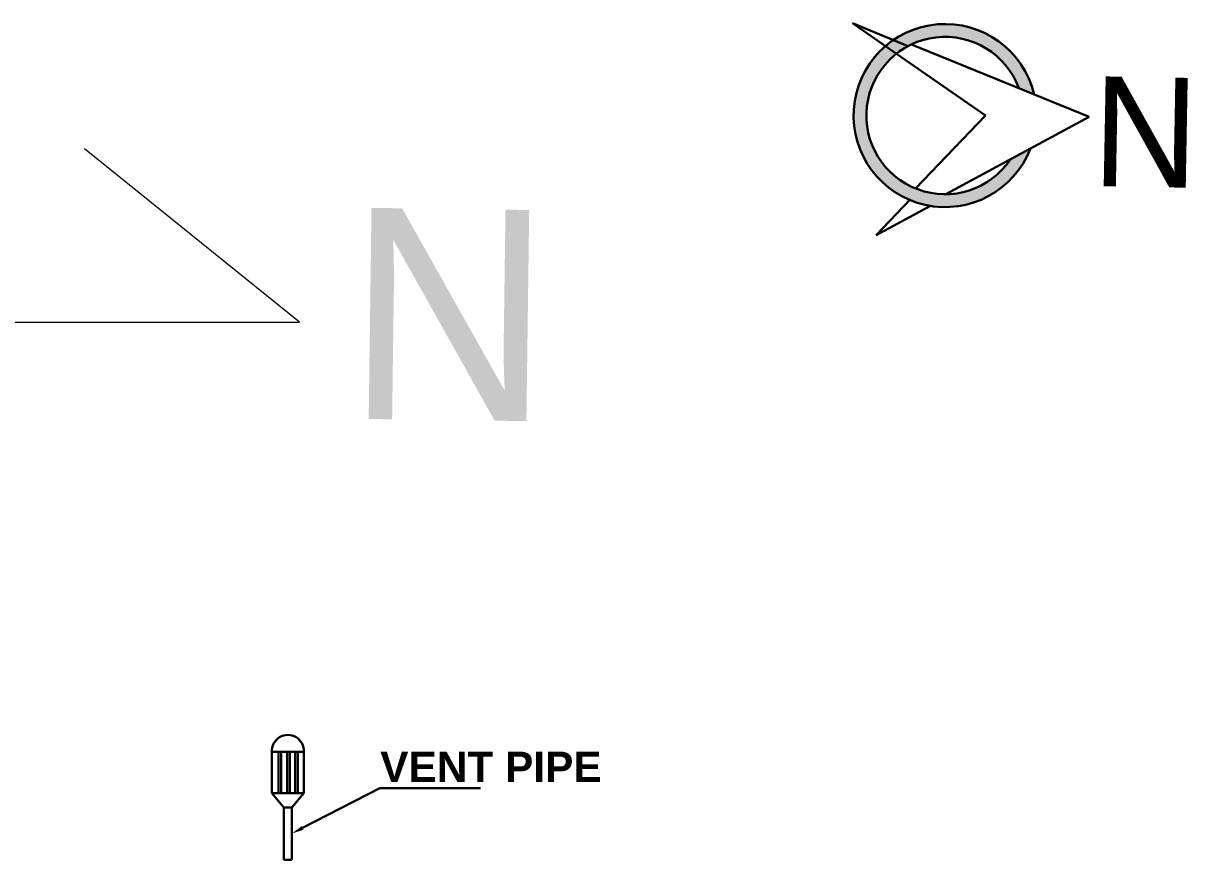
# Model space of a CAD drawing. Header units: metres. Extents: x 2267060 to 2267206, y 3909 to 3962.
# Drawn here: x 2267194.5 to 2267205.53, y 3953.92 to 3961.85 of the extents above; entities that cross this region are included whole.
import ezdxf

# ---------------------------------------------------------------- set-up
doc = ezdxf.new("R2010")
doc.units = ezdxf.units.M
doc.header["$LTSCALE"] = 3.5
doc.header["$MEASUREMENT"] = 0
doc.layers.get('0').update_dxf_attribs({"linetype": 'CONTINUOUS'})
doc.layers.add('NORTH_DIRECTION', color=7, linetype='CONTINUOUS', lineweight=0)
doc.styles.add('RomanS', font='arialbd.ttf', dxfattribs={"height": 0.4})
doc.styles.add('USA TEXT', font='GOTHIC.TTF')

msp = doc.modelspace()

# ---------------------------------------------------------------- hatches: boundary and pattern name
at = {"lineweight": 30}
msp.add_hatch(color=7, dxfattribs=at).paths.add_polyline_path([(2267204.07409, 3961.1738), (2267203.92887, 3961.2331, 4.14156387), (2267203.84913, 3960.55777), (2267204.03921, 3960.66032, -6.58718776)])

# ---------------------------------------------------------------- linework, layer by layer
at = {"color": 7, "lineweight": 30}
for p, q in [((2267202.7691, 3961.55825), (2267202.35245, 3961.84714)), ((2267202.35245, 3961.84714), (2267202.87263, 3961.63473)), ((2267202.91373, 3961.64762), (2267204.59594, 3960.96071)), ((2267203.61402, 3960.97242), (2267202.7691, 3961.55825)), ((2267202.95103, 3960.28245), (2267203.61402, 3960.97242)), ((2267204.59594, 3960.96071), (2267203.23811, 3960.22808)), ((2267202.57645, 3959.83976), (2267202.90402, 3960.18066)), ((2267203.09103, 3960.1174), (2267202.57645, 3959.83976)), ((2267196.8524, 3954.55475), (2267196.8524, 3954.94407)), ((2267196.8524, 3954.94407), (2267197.15745, 3954.94407)), ((2267196.91572, 3954.94407), (2267196.91572, 3954.55475)), ((2267196.94222, 3954.94407), (2267196.94222, 3954.55475)), ((2267196.99712, 3954.94407), (2267196.99712, 3954.55475)), ((2267197.02363, 3954.94407), (2267197.02363, 3954.55475)), ((2267197.07285, 3954.94407), (2267197.07285, 3954.55475)), ((2267197.09935, 3954.94407), (2267197.09935, 3954.55475)), ((2267197.15745, 3954.55475), (2267197.15745, 3954.94407)), ((2267196.96771, 3954.41901), (2267196.8524, 3954.55475)), ((2267196.8524, 3954.55475), (2267197.15745, 3954.55475)), ((2267197.04213, 3954.41901), (2267197.15745, 3954.55475)), ((2267196.96771, 3953.92362), (2267196.96771, 3954.41901)), ((2267196.96771, 3954.41901), (2267197.04213, 3954.41901)), ((2267197.04213, 3954.41901), (2267197.04213, 3953.92362)), ((2267196.96771, 3953.92362), (2267197.04213, 3953.92362))]:
    msp.add_line(p, q, dxfattribs=at)
msp.add_lwpolyline([(2267197.14497, 3954.22449), (2267197.87644, 3954.60272), (2267198.83078, 3954.60272)], dxfattribs=at)
for centre, radius, start, end in [((2267203.23054, 3960.97318), 0.86708, 13.37806, 338.849445), ((2267203.23054, 3960.97318), 0.74514, 20.414997, 326.116936), ((2267197.00492, 3954.95263), 0.15276, 356.788577, 183.211423)]:
    msp.add_arc(centre, radius, start, end, dxfattribs=at)
msp.add_solid([(2267197.15383, 3954.20735), (2267197.04213, 3954.17132), (2267197.13611, 3954.24163)], dxfattribs=at)
at = {"layer": 'NORTH_DIRECTION', "color": 7}
msp.add_lwpolyline([(2267191.3984, 3959.01525), (2267191.3984, 3959.01525), (2267197.1145, 3959.01525), (2267195.07909, 3960.65671)], dxfattribs=at)

# ---------------------------------------------------------------- texts
at = {"color": 7, "lineweight": 30}
msp.add_text('N', height=1.0404, rotation=358.969806, dxfattribs=at).set_placement((2267204.61923, 3960.30564))
at = {"color": 7, "linetype": 'Continuous', "lineweight": 30, "style": 'RomanS'}
msp.add_text('VENT PIPE', height=0.2875, dxfattribs=at).set_placement((2267197.87955, 3954.65937))
at = {"layer": 'NORTH_DIRECTION', "color": 7, "insert": (2267197.57787, 3960.1014), "char_height": 2, "attachment_point": 1, "rotation": 359.235809, "style": 'USA TEXT'}
msp.add_mtext_dynamic_manual_height_columns('N', width=1.1850696, gutter_width=30, heights=[2.65126], dxfattribs=at)

doc.saveas('drawing.dxf')
